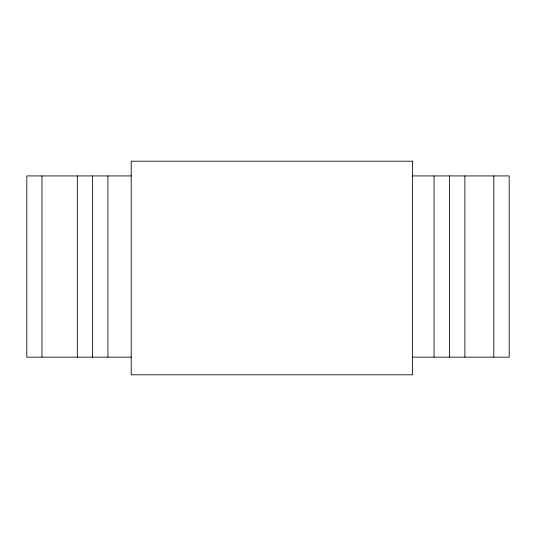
<?xml version="1.0" encoding="UTF-8"?>
<svg xmlns="http://www.w3.org/2000/svg" width="536" height="536" viewBox="0 0 536 536"><rect width="100%" height="100%" fill="white"/><g stroke="black" fill="none" stroke-linecap="round" stroke-linejoin="round"><path stroke-width="0.8" d="M131.22 175.929L26.8 175.929L26.8 357.15L131.22 357.15M412.519 175.929L509.2 175.929L509.2 357.15L412.519 357.15M493.79 175.929L493.79 357.15M464.886 175.929L464.886 357.15M449.476 175.929L449.476 357.15M434.066 175.929L434.066 357.15M107.93 175.929L107.93 357.15M92.5 175.929L92.5 357.15M77.311 175.929L77.311 357.15M41.989 175.929L41.989 357.15M412.519 161.202L131.22 161.202L131.22 374.798L412.519 374.798L412.519 161.202"/></g></svg>
